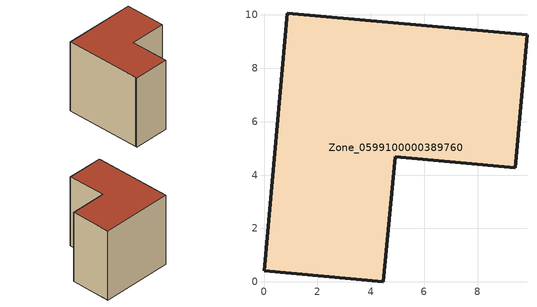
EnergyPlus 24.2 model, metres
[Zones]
Zone_0599100000389760
 floor ground (C_G): 0.03,0.63 0.88,10.06 9.85,9.25 9.41,4.27 4.91,4.69 4.47,0 0,0.41 z0
 wall outside (C_F): 4.47,0 4.91,4.69 9.41,4.27 9.85,9.25 0.88,10.06 0.03,0.63 0,0.41 4.47,0 z0:9.05
 roof outside (C_R): 0.03,0.63 0,0.41 4.47,0 4.91,4.69 9.41,4.27 9.85,9.25 0.88,10.06 z9.05
[BUILDING]
Pand.0599100000389760: North Axis=0; Terrain=City; Loads Convergence Tolerance Value=0.04; Temperature Convergence Tolerance Value=0.4; Solar Distribution=FullExterior; Maximum Number of Warmup Days=25; Minimum Number of Warmup Days=1
[Site:Location]
Rotterdam.The.Hague.AP_ZH_NLD Design_Conditions: Latitude=51.96; Longitude=4.45; Time Zone=1; Elevation=-4.5
[SITE:GROUNDTEMPERATURE:BUILDINGSURFACE]
18, 18, 18, 18, 18, 18, 18, 18, 18, 18, 18, 18
[MATERIAL] Thermal Absorptance=0.9; Solar Absorptance=0.7; Visible Absorptance=0.7
Name | Roughness | Thickness | Conductivity | Density | Specific Heat
G.TC.1992-2005 | MediumSmooth | 0.15 | 0.06 | 540 | 1210
F.TC.1992-2005 | Rough | 0.3 | 0.12 | 1920 | 840
R.TC.1992-2005 | MediumRough | 0.2 | 0.08 | 1500 | 1000
[CONSTRUCTION]
C_G: G.TC.1992-2005
C_F: F.TC.1992-2005
C_R: R.TC.1992-2005
[ZONE]
Zone_0599100000389760: Type=1; Multiplier=1; Ceiling Height=Autocalculate; Volume=Autocalculate; Floor Area=autocalculate; Part of Total Floor Area=Yes
[ZONEINFILTRATION:DESIGNFLOWRATE]
Infil_Zone_0599100000389760: Zone or ZoneList or Space or SpaceList=Zone_0599100000389760; Schedule=AlwaysOn; Design Flow Rate Calculation Method=Flow/Area; Flow Rate per Floor Area=0.0015; Constant Term Coefficient=1; Temperature Term Coefficient=0; Velocity Term Coefficient=0; Velocity Squared Term Coefficient=0
[HVACTEMPLATE:ZONE:IDEALLOADSAIRSYSTEM]
Zone_0599100000389760: Maximum Heating Supply Air Temperature=50; Minimum Cooling Supply Air Temperature=13; Maximum Heating Supply Air Humidity Ratio=0.0156; Minimum Cooling Supply Air Humidity Ratio=0.0077; Heating Limit=NoLimit; Cooling Limit=NoLimit; Dehumidification Control Type=ConstantSensibleHeatRatio; Cooling Sensible Heat Ratio=0.7; Dehumidification Setpoint=60; Humidification Control Type=None; Humidification Setpoint=30; Outdoor Air Method=None; Outdoor Air Flow Rate per Person=0.00944; Outdoor Air Flow Rate per Zone Floor Area=0; Outdoor Air Flow Rate per Zone=0; Demand Controlled Ventilation Type=None; Outdoor Air Economizer Type=NoEconomizer; Heat Recovery Type=None; Sensible Heat Recovery Effectiveness=0.7; Latent Heat Recovery Effectiveness=0.65
[ZONECONTROL:THERMOSTAT]
ThermostatControl_Zone_0599100000389760: Zone or ZoneList=Zone_0599100000389760; Control Type Schedule=DualSetpointControlType; Control 1=Thermostat_Zone_0599100000389760; Temperature Difference Between Cutout And Setpoint=0
[THERMOSTATSETPOINT:DUALSETPOINT]
Thermostat_Zone_0599100000389760: Heating Setpoint Temperature Schedule=HeatingSetpoint_Zone_0599100000389760; Cooling Setpoint Temperature Schedule=CoolingSetpoint_Zone_0599100000389760
[SCHEDULE:COMPACT]
HeatingSetpoint_Zone_0599100000389760: Through: 12/31, For: AllDays, Until: 24:00, 21
CoolingSetpoint_Zone_0599100000389760: Through: 12/31, For: AllDays, Until: 24:00, 24
DualSetpointControlType: Through: 12/31, For: AllDays, Until: 24:00, 4
AlwaysOn: Through: 12/31, For: AllDays, Until: 24:00, 1
